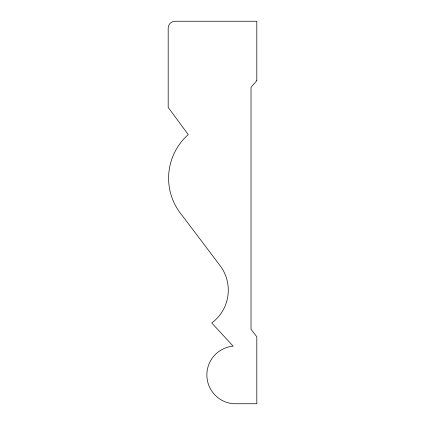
<?xml version="1.0" encoding="UTF-8"?>
<svg xmlns="http://www.w3.org/2000/svg" width="425" height="425" viewBox="0 0 425 425"><rect width="100%" height="100%" fill="white"/><g stroke="black" fill="none" stroke-linecap="round" stroke-linejoin="round"><path stroke-width="0.64" d="M256.812 80.612L251.016 87.306L251.016 329.216L256.812 336.802L256.812 403.75L233.623 403.75A28.884 28.884 0 0 1 206.863 375.169A28.884 28.884 0 0 1 233.176 346.173L211.767 322.963A40.805 40.805 0 0 0 219.327 264.637L182.458 215.847A58.103 58.103 0 0 1 188.259 134.619L168.188 107.392L168.188 28.034A6.784 6.784 0 0 1 174.972 21.25L256.812 21.25L256.812 80.612"/></g></svg>
